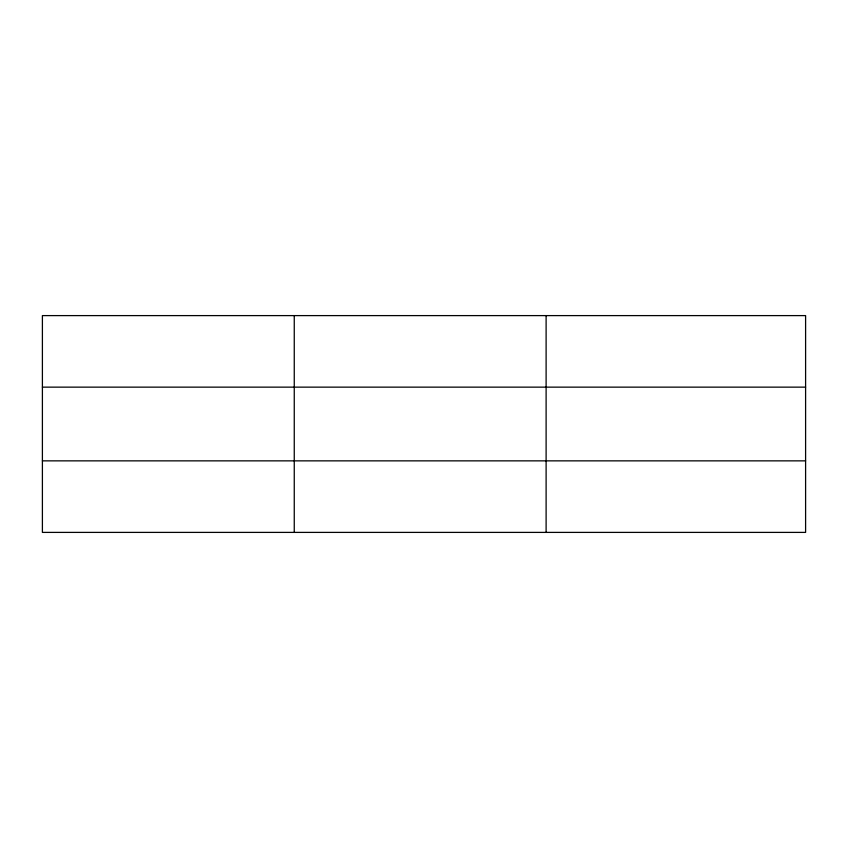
<?xml version="1.0" encoding="UTF-8"?>
<svg xmlns="http://www.w3.org/2000/svg" width="848" height="848" viewBox="0 0 848 848"><rect width="100%" height="100%" fill="white"/><g stroke="black" fill="none" stroke-linecap="round" stroke-linejoin="round"><path stroke-width="1.27" d="M294.256 315.604L294.256 532.396M546.112 315.604L546.112 532.396M805.6 387.144L805.6 315.604L42.4 315.604L42.4 532.396L805.6 532.396L805.6 387.144L42.4 387.144M42.4 460.856L805.6 460.856"/></g></svg>
